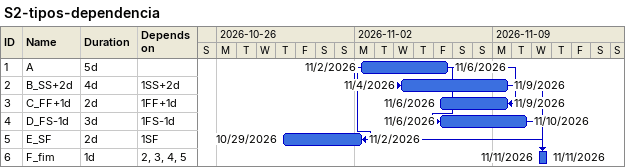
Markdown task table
S2-tipos-dependencia

| ID | Task | Duration | Start | Finish | Predecessors |
|---|---|---|---|---|---|
| 1 | A | 5d | 2026-11-02 | 2026-11-06 |  |
| 2 | B_SS+2d | 4d | 2026-11-04 | 2026-11-09 | 1SS+2d |
| 3 | C_FF+1d | 2d | 2026-11-06 | 2026-11-09 | 1FF+1d |
| 4 | D_FS-1d | 3d | 2026-11-06 | 2026-11-10 | 1FS-1d |
| 5 | E_SF | 2d | 2026-10-29 | 2026-11-02 | 1SF |
| 6 | F_fim | 1d | 2026-11-11 | 2026-11-11 | 2, 3, 4, 5 |
